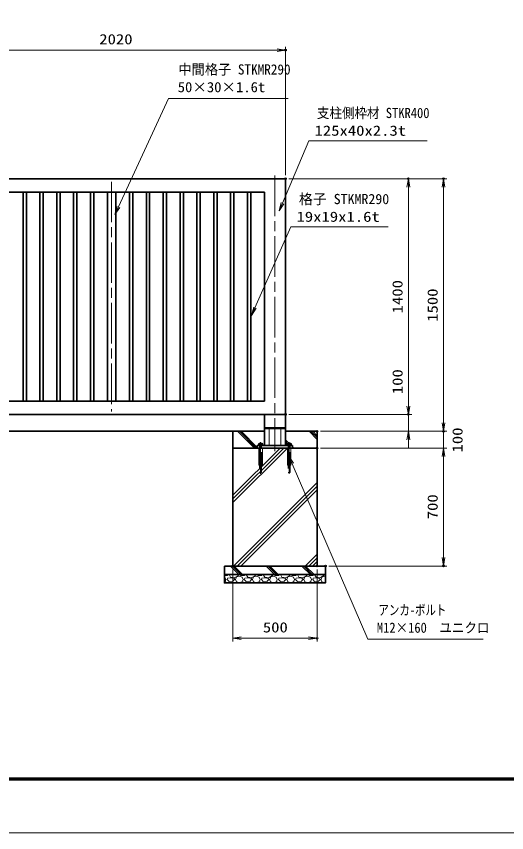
# Model space of a CAD drawing. Units: millimetres at full size. Extents: x -5940 to 5940, y -4200 to 4200.
# Drawn here: x -2560 to 353, y -4200 to 647 of the extents above; entities that cross this region are included whole.
import ezdxf
from ezdxf.enums import TextEntityAlignment as Align

# ---------------------------------------------------------------- set-up
doc = ezdxf.new("R2010")
doc.units = ezdxf.units.MM
doc.header["$LTSCALE"] = 20
doc.header["$PDMODE"] = 32
doc.header["$PDSIZE"] = 10
doc.linetypes.add('DASHED', pattern=[7.5, 6, -1.5])
doc.linetypes.add('USER1', pattern=[18, 12, -1.5, 3, -1.5])
for name, color, linetype, lineweight in [('0-0_D-TTL', 7, 'Continuous', 18), ('0-1_軸線', 200, 'USER1', 15), ('0-2_隠れ線', 140, 'DASHED', 18), ('0-3_外形線', 7, 'Continuous', 35), ('0-4_寸法線', 4, 'Continuous', 18), ('0-5_0', 7, 'Continuous', 18), ('0-8_細線', 2, 'Continuous', 35), ('1-0_ハッチング', 253, 'Continuous', 13)]:
    doc.layers.add(name, color=color, linetype=linetype, lineweight=lineweight)
doc.layers.add('0-6_Defpoints', color=7, linetype='Continuous')
doc.styles.add('ＭＳ ゴシック', font='')
doc.styles.get('ＭＳ ゴシック').set_extended_font_data('MS Gothic')

# ---------------------------------------------------------------- blocks, each defined once
blk = doc.blocks.new('_Open')
at = {"layer": '0-5_0'}
blk.add_line((-20, 3.333), (0, 0), dxfattribs=at)
blk.add_lwpolyline([(-20, -3.333), (0, 0), (-20, 0)], dxfattribs=at)
blk = doc.blocks.new('S31')
at = {"layer": '0-4_寸法線'}
for points in [[(-15301289.9, 54474656.8), (-15315319.7, 54474656.8), (-15318463.1, 54467258.1), (-15318854.1, 54466337.7)], [(-15318616.5, 54467323.2), (-15318854.1, 54466337.7), (-15318309.7, 54467192.9)]]:
    blk.add_lwpolyline(points, dxfattribs=at)
at = {"layer": '0-4_寸法線', "color": 254, "style": 'ＭＳ ゴシック'}
for s, width, p in [('支柱側枠材 STKR400', 0.9, (-15314374.7, 54476996.1)), ('125x40x2.3t', 1.2, (-15314662.7, 54474896.1))]:
    blk.add_text(s, height=1212, dxfattribs=dict(at, width=width)).set_placement(p, align=Align.BOTTOM_LEFT)
blk = doc.blocks.new('S32')
at = {"layer": '0-4_寸法線'}
for points in [[(-15305905.5, 54464435.5), (-15317458.5, 54464435.5), (-15321733.5, 54454836.8), (-15322140.3, 54453923.3)], [(-15321885.7, 54454904.6), (-15322140.3, 54453923.3), (-15321581.2, 54454769)]]:
    blk.add_lwpolyline(points, dxfattribs=at)
at = {"layer": '0-4_寸法線', "color": 254, "style": 'ＭＳ ゴシック'}
blk.add_text('格子 STKMR290', height=1212, dxfattribs=at).set_placement((-15316513.5, 54466774.8), align=Align.BOTTOM_LEFT)
at = {"layer": '0-4_寸法線', "color": 254, "style": 'ＭＳ ゴシック', "width": 1.2}
blk.add_text('19x19x1.6t', height=1212, dxfattribs=at).set_placement((-15316801.5, 54464674.8), align=Align.BOTTOM_LEFT)
blk = doc.blocks.new('PROFSP005ACXU6')
at = {"layer": '0-3_外形線'}
for p, q in [((12, 166), (12, 0)), ((199.9, 103.9), (12, 103.9)), ((12, -166), (12, 0)), ((216, 0), (216, 180)), ((199.9, -103.9), (12, -103.9))]:
    blk.add_line(p, q, dxfattribs=at)
for points in [[(108, 207.8), (12, 207.8), (12, 166), (0, 166), (0, 0)], [(108, -207.8), (12, -207.8), (12, -166), (0, -166), (0, 0)], [(216, 180), (199.9, 207.8), (108, 207.8)], [(216, 0), (216, -180), (199.9, -207.8), (108, -207.8)]]:
    blk.add_lwpolyline(points, dxfattribs=at)
for centre, radius, start, end in [((124, 155.9), 92, 325.61587, 34.38413), ((-127.9, 0), 343.9, 342.41211, 17.58789), ((124, -155.9), 92, 325.61587, 34.38413)]:
    blk.add_arc(centre, radius, start, end, dxfattribs=at)
blk = doc.blocks.new('A$C7A822601')
at = {"layer": '0-5_0', "rotation": 90}
blk.add_blockref('PROFSP005ACXU6', (0, 0), dxfattribs=at)
blk = doc.blocks.new('S44')
at = {"layer": '0-4_寸法線'}
for points in [[(-15294638.9, 54415477.1), (-15308321.3, 54415477.1), (-15317312.7, 54436310.1), (-15317708.9, 54437228.2)], [(-15317159.7, 54436376.1), (-15317708.9, 54437228.2), (-15317465.7, 54436244)]]:
    blk.add_lwpolyline(points, dxfattribs=at)
at = {"layer": '0-4_寸法線', "color": 254, "style": 'ＭＳ ゴシック'}
for s, width, p in [('アンカ-ボルト', 0.75, (-15307061.3, 54417973.9)), ('M12×160\u3000ユニクロ', 0.9, (-15307253.3, 54415873.9))]:
    blk.add_text(s, height=1212, dxfattribs=dict(at, width=width)).set_placement(p, align=Align.BOTTOM_LEFT)
blk = doc.blocks.new('S47')
at = {"layer": '0-4_寸法線'}
for points in [[(-15317805.2, 54479668.3), (-15332025.2, 54479668.3), (-15337950.5, 54466801.9), (-15338368.8, 54465893.6)], [(-15338101.9, 54466871.6), (-15338368.8, 54465893.6), (-15337799.1, 54466732.2)]]:
    blk.add_lwpolyline(points, dxfattribs=at)
at = {"layer": '0-4_寸法線', "color": 254, "style": 'ＭＳ ゴシック'}
for s, width, p in [('中間格子 STKMR290', 0.95, (-15330832.4, 54482165.2)), ('50×30×1.6t', 1.05, (-15330909.2, 54480065.2))]:
    blk.add_text(s, height=1212, dxfattribs=dict(at, width=width)).set_placement(p, align=Align.BOTTOM_LEFT)

msp = doc.modelspace()

# ---------------------------------------------------------------- linework, layer by layer
at = {"layer": '0-0_D-TTL'}
for points in [[(-5940, -4200), (5940, -4200), (5940, 4200), (-5940, 4200)], [(-5558.14, 3889.71), (5558.14, 3889.71), (5558.14, -3888.86), (-5558.14, -3888.86)], [(-5554.61, 3886.18), (5554.61, 3886.18), (5554.61, -3885.32), (-5554.61, -3885.32)], [(-5551.07, 3882.64), (5551.07, 3882.64), (5551.07, -3881.79), (-5551.07, -3881.79)], [(-5547.54, 3879.11), (5547.54, 3879.11), (5547.54, -3878.25), (-5547.54, -3878.25)], [(-5544, 3875.57), (5544, 3875.57), (5544, -3874.71), (-5544, -3874.71)]]:
    msp.add_lwpolyline(points, close=True, dxfattribs=at)
at = {"layer": '0-1_軸線'}
for p, q in [((-1993.52, -335.03), (-1993.52, -1699.03)), ((-1023.52, -298.98), (-1023.52, -1935.54)), ((-1108.52, -1881.69), (-1108.52, -2069.57)), ((-938.52, -1881.69), (-938.52, -2069.57))]:
    msp.add_line(p, q, dxfattribs=at)
at = {"layer": '0-2_隠れ線'}
for p, q in [((-1058.52, -1901.03), (-1058.52, -1801.03)), ((-988.52, -1901.03), (-988.52, -1801.03)), ((-1114.52, -1901.03), (-1114.52, -1917.03)), ((-1114.52, -1917.03), (-1114.52, -2061.03)), ((-1102.52, -1901.03), (-1102.52, -1917.03)), ((-1102.52, -2061.03), (-1102.52, -1917.03)), ((-948.52, -1917.03), (-948.52, -2017.03)), ((-944.52, -1901.03), (-944.52, -1917.03)), ((-932.52, -1901.03), (-932.52, -1917.03)), ((-932.52, -2061.03), (-932.52, -1917.03)), ((-928.52, -2017.03), (-928.52, -1917.03)), ((-948.52, -2017.03), (-928.52, -2017.03)), ((-1114.52, -2061.03), (-1102.52, -2061.03))]:
    msp.add_line(p, q, dxfattribs=at)
for points in [[(-1118.52, -1917.03), (-1118.52, -2017.03), (-1098.52, -2017.03), (-1098.52, -1917.03)], [(-944.52, -1917.03), (-944.52, -2061.03), (-932.52, -2061.03)]]:
    msp.add_lwpolyline(points, dxfattribs=at)
at = {"layer": '0-3_外形線'}
for p, q in [((-2981.02, -317.03), (-961.02, -317.03)), ((-961.02, -317.03), (-961.02, -1717.03)), ((-2901.02, -397.03), (-1086.02, -397.03)), ((-1086.02, -397.03), (-1086.02, -1637.03)), ((-1086.02, -1637.03), (-2901.02, -1637.03)), ((-961.02, -1717.03), (-2981.02, -1717.03)), ((-1086.02, -1717.03), (-1086.02, -1901.03)), ((-961.02, -1717.03), (-961.02, -1901.03)), ((-2773.52, -1817.03), (-1273.52, -1817.03)), ((-961.02, -1796.03), (-1086.02, -1796.03)), ((-1086.02, -1801.03), (-961.02, -1801.03)), ((-1058.52, -1796.03), (-1058.52, -1801.03)), ((-988.52, -1796.03), (-988.52, -1801.03)), ((-918.52, -1901.03), (-1128.52, -1901.03)), ((-1128.52, -1901.03), (-1128.52, -1917.03)), ((-1128.52, -1917.03), (-918.52, -1917.03)), ((-918.52, -1901.03), (-918.52, -1917.03))]:
    msp.add_line(p, q, dxfattribs=at)
for points in [[(-2519.27, -1637.03), (-2500.27, -1637.03), (-2500.27, -397.03), (-2519.27, -397.03)], [(-2419.27, -1637.03), (-2400.27, -1637.03), (-2400.27, -397.03), (-2419.27, -397.03)], [(-2319.27, -1637.03), (-2300.27, -1637.03), (-2300.27, -397.03), (-2319.27, -397.03)], [(-2219.27, -1637.03), (-2200.27, -1637.03), (-2200.27, -397.03), (-2219.27, -397.03)], [(-2119.27, -1637.03), (-2100.27, -1637.03), (-2100.27, -397.03), (-2119.27, -397.03)], [(-2018.52, -1637.03), (-1968.52, -1637.03), (-1968.52, -397.03), (-2018.52, -397.03)], [(-1867.77, -1637.03), (-1886.77, -1637.03), (-1886.77, -397.03), (-1867.77, -397.03)], [(-1767.77, -1637.03), (-1786.77, -1637.03), (-1786.77, -397.03), (-1767.77, -397.03)], [(-1667.77, -1637.03), (-1686.77, -1637.03), (-1686.77, -397.03), (-1667.77, -397.03)], [(-1567.77, -1637.03), (-1586.77, -1637.03), (-1586.77, -397.03), (-1567.77, -397.03)], [(-1467.77, -1637.03), (-1486.77, -1637.03), (-1486.77, -397.03), (-1467.77, -397.03)], [(-1367.77, -1637.03), (-1386.77, -1637.03), (-1386.77, -397.03), (-1367.77, -397.03)], [(-1267.77, -1637.03), (-1286.77, -1637.03), (-1286.77, -397.03), (-1267.77, -397.03)], [(-1167.77, -1637.03), (-1186.77, -1637.03), (-1186.77, -397.03), (-1167.77, -397.03)], [(-1273.52, -1917.03), (-773.52, -1917.03), (-773.52, -2617.03), (-1273.52, -2617.03)], [(-1323.52, -2617.03), (-723.52, -2617.03), (-723.52, -2667.03), (-1323.52, -2667.03)], [(-723.52, -2667.03), (-1323.52, -2667.03), (-1323.52, -2717.03), (-723.52, -2717.03)]]:
    msp.add_lwpolyline(points, close=True, dxfattribs=at)
msp.add_lwpolyline([(-961.02, -1817.03), (-773.52, -1817.03), (-773.52, -1917.03), (-1273.52, -1917.03), (-1273.52, -1817.03), (-1086.02, -1817.03)], dxfattribs=at)
at = {"layer": '0-4_寸法線'}
for p, q in [((-2981.02, 446.33), (-961.02, 446.33)), ((-961.02, -297.03), (-961.02, 466.33)), ((-941.02, -317.03), (-211.17, -317.03)), ((-941.02, -317.03), (-2.43, -317.03)), ((-231.17, -1717.03), (-231.17, -317.03)), ((-22.43, -1817.03), (-22.43, -317.03)), ((-231.17, -1667.03), (-231.17, -1617.03)), ((-941.02, -1717.03), (-211.17, -1717.03)), ((-941.02, -1717.03), (-211.17, -1717.03)), ((-231.17, -1817.03), (-231.17, -1717.03)), ((-22.43, -1767.03), (-22.43, -1717.03)), ((-753.52, -1817.03), (-211.17, -1817.03)), ((-753.52, -1817.03), (-2.43, -1817.03)), ((-753.52, -1817.03), (-2.43, -1817.03)), ((-22.43, -1917.03), (-22.43, -1817.03)), ((-231.17, -1867.03), (-231.17, -1917.03)), ((-753.52, -1917.03), (-2.43, -1917.03)), ((-753.52, -1917.03), (-2.43, -1917.03)), ((-22.43, -1917.03), (-22.43, -2617.03)), ((-22.43, -1967.03), (-22.43, -2017.03)), ((-703.52, -2617.03), (-2.43, -2617.03)), ((-1273.52, -2637.03), (-1273.52, -3065.63)), ((-773.52, -2637.03), (-773.52, -3065.63)), ((-1273.52, -3045.63), (-773.52, -3045.63))]:
    msp.add_line(p, q, dxfattribs=at)
at = {"layer": '0-6_Defpoints'}
for p in [(-961.02, 446.33), (-961.02, -317.03), (-961.02, -317.03), (-231.17, -317.03), (-22.43, -317.03), (-961.02, -1717.03), (-231.17, -1717.03), (-773.52, -1817.03), (-22.43, -1817.03), (-773.52, -1917.03), (-1273.52, -2617.03), (-773.52, -2617.03), (-723.52, -2617.03), (-22.43, -2617.03), (-773.52, -3045.63)]:
    msp.add_point(p, dxfattribs=at)
at = {"layer": '1-0_ハッチング'}
for p, q in [((-1145.39, -1917.03), (-1245.39, -1817.03)), ((-1134.52, -1917.03), (-1234.52, -1817.03)), ((-1128.52, -1912.15), (-1223.64, -1817.03)), ((-773.52, -1864.63), (-821.13, -1817.03)), ((-773.52, -1853.76), (-810.25, -1817.03)), ((-773.52, -1842.88), (-799.38, -1817.03)), ((-938.31, -1890.23), (-961.02, -1867.51)), ((-948.58, -1890.84), (-961.02, -1878.39)), ((-949.26, -1901.03), (-961.02, -1889.26)), ((-1273.52, -2197.01), (-993.55, -1917.03)), ((-1273.52, -2218.76), (-971.8, -1917.03)), ((-1273.52, -2240.51), (-950.05, -1917.03)), ((-927.51, -1901.03), (-928.13, -1900.41)), ((-911.51, -1917.03), (-918.52, -1910.01)), ((-1269.28, -2617.03), (-773.52, -2121.27)), ((-1247.53, -2617.03), (-773.52, -2143.02)), ((-1225.78, -2617.03), (-773.52, -2164.77)), ((-845.02, -2617.03), (-773.52, -2545.54)), ((-823.27, -2617.03), (-773.52, -2567.29)), ((-1237.45, -2667.03), (-1287.45, -2617.03)), ((-1226.58, -2667.03), (-1276.58, -2617.03)), ((-1215.7, -2667.03), (-1265.7, -2617.03)), ((-1025.32, -2667.03), (-1075.32, -2617.03)), ((-1014.44, -2667.03), (-1064.44, -2617.03)), ((-1003.57, -2667.03), (-1053.57, -2617.03)), ((-813.19, -2667.03), (-863.19, -2617.03)), ((-802.31, -2667.03), (-852.31, -2617.03)), ((-791.44, -2667.03), (-841.44, -2617.03)), ((-801.52, -2617.03), (-773.52, -2589.04)), ((-1323.52, -2673.03), (-1307.51, -2673.79)), ((-1323.52, -2681.88), (-1320.72, -2682.94)), ((-1323.52, -2711.49), (-1319.7, -2710.37)), ((-1320.72, -2682.94), (-1314.62, -2696.14)), ((-1319.7, -2710.37), (-1314.62, -2696.14)), ((-1312.59, -2712.4), (-1317.66, -2717.03)), ((-1288.2, -2714.43), (-1312.59, -2712.4)), ((-1307.51, -2673.79), (-1298.76, -2667.03)), ((-1307.51, -2696.14), (-1304.46, -2688.02)), ((-1296.33, -2708.34), (-1307.51, -2696.14)), ((-1285.16, -2685.98), (-1304.46, -2688.02)), ((-1272.96, -2706.3), (-1296.33, -2708.34)), ((-1294.3, -2670.74), (-1290.96, -2667.03)), ((-1287.19, -2682.94), (-1294.3, -2670.74)), ((-1261.79, -2684.97), (-1287.19, -2682.94)), ((-1264.84, -2691.06), (-1285.16, -2685.98)), ((-1270.93, -2712.4), (-1278.04, -2715.45)), ((-1263.82, -2696.14), (-1272.96, -2706.3)), ((-1258.74, -2716.46), (-1270.93, -2712.4)), ((-1263.82, -2696.14), (-1264.84, -2691.06)), ((-1240.45, -2673.79), (-1261.79, -2684.97)), ((-1258.74, -2696.14), (-1252.64, -2710.37)), ((-1257.72, -2696.14), (-1251.63, -2681.92)), ((-1252.64, -2710.37), (-1235.37, -2715.45)), ((-1251.63, -2681.92), (-1235.37, -2676.84)), ((-1238.52, -2667.03), (-1240.45, -2673.79)), ((-1235.37, -2676.84), (-1219.12, -2682.94)), ((-1235.37, -2715.45), (-1218.1, -2710.37)), ((-1229.66, -2667.03), (-1227.24, -2672.78)), ((-1227.24, -2672.78), (-1205.91, -2673.79)), ((-1219.12, -2682.94), (-1213.02, -2696.14)), ((-1218.1, -2710.37), (-1213.02, -2696.14)), ((-1210.99, -2712.4), (-1216.06, -2717.03)), ((-1186.6, -2714.43), (-1210.99, -2712.4)), ((-1205.91, -2673.79), (-1197.16, -2667.03)), ((-1205.91, -2696.14), (-1202.86, -2688.02)), ((-1194.73, -2708.34), (-1205.91, -2696.14)), ((-1183.56, -2685.98), (-1202.86, -2688.02)), ((-1171.36, -2706.3), (-1194.73, -2708.34)), ((-1192.7, -2670.74), (-1189.36, -2667.03)), ((-1185.59, -2682.94), (-1192.7, -2670.74)), ((-1160.19, -2684.97), (-1185.59, -2682.94)), ((-1163.24, -2691.06), (-1183.56, -2685.98)), ((-1169.33, -2712.4), (-1176.44, -2715.45)), ((-1162.22, -2696.14), (-1171.36, -2706.3)), ((-1157.14, -2716.46), (-1169.33, -2712.4)), ((-1162.22, -2696.14), (-1163.24, -2691.06)), ((-1138.85, -2673.79), (-1160.19, -2684.97)), ((-1157.14, -2696.14), (-1151.04, -2710.37)), ((-1156.12, -2696.14), (-1150.03, -2681.92)), ((-1151.04, -2710.37), (-1133.77, -2715.45)), ((-1150.03, -2681.92), (-1133.77, -2676.84)), ((-1136.92, -2667.03), (-1138.85, -2673.79)), ((-1133.77, -2676.84), (-1117.52, -2682.94)), ((-1133.77, -2715.45), (-1116.5, -2710.37)), ((-1128.06, -2667.03), (-1125.64, -2672.78)), ((-1125.64, -2672.78), (-1104.31, -2673.79)), ((-1117.52, -2682.94), (-1111.42, -2696.14)), ((-1116.5, -2710.37), (-1111.42, -2696.14)), ((-1109.39, -2712.4), (-1114.46, -2717.03)), ((-1085, -2714.43), (-1109.39, -2712.4)), ((-1104.31, -2673.79), (-1095.56, -2667.03)), ((-1104.31, -2696.14), (-1101.26, -2688.02)), ((-1093.13, -2708.34), (-1104.31, -2696.14)), ((-1081.96, -2685.98), (-1101.26, -2688.02)), ((-1069.76, -2706.3), (-1093.13, -2708.34)), ((-1091.1, -2670.74), (-1087.76, -2667.03)), ((-1083.99, -2682.94), (-1091.1, -2670.74)), ((-1058.59, -2684.97), (-1083.99, -2682.94)), ((-1061.64, -2691.06), (-1081.96, -2685.98)), ((-1067.73, -2712.4), (-1074.84, -2715.45)), ((-1060.62, -2696.14), (-1069.76, -2706.3)), ((-1055.54, -2716.46), (-1067.73, -2712.4)), ((-1060.62, -2696.14), (-1061.64, -2691.06)), ((-1037.25, -2673.79), (-1058.59, -2684.97)), ((-1055.54, -2696.14), (-1049.44, -2710.37)), ((-1054.52, -2696.14), (-1048.43, -2681.92)), ((-1049.44, -2710.37), (-1032.17, -2715.45)), ((-1048.43, -2681.92), (-1032.17, -2676.84)), ((-1035.32, -2667.03), (-1037.25, -2673.79)), ((-1032.17, -2676.84), (-1015.92, -2682.94)), ((-1032.17, -2715.45), (-1014.9, -2710.37)), ((-1026.46, -2667.03), (-1024.04, -2672.78)), ((-1024.04, -2672.78), (-1002.71, -2673.79)), ((-1015.92, -2682.94), (-1009.82, -2696.14)), ((-1014.9, -2710.37), (-1009.82, -2696.14)), ((-1007.79, -2712.4), (-1012.86, -2717.03)), ((-983.4, -2714.43), (-1007.79, -2712.4)), ((-1002.71, -2673.79), (-993.96, -2667.03)), ((-1002.71, -2696.14), (-999.66, -2688.02)), ((-991.53, -2708.34), (-1002.71, -2696.14)), ((-980.36, -2685.98), (-999.66, -2688.02)), ((-968.16, -2706.3), (-991.53, -2708.34)), ((-989.5, -2670.74), (-986.16, -2667.03)), ((-982.39, -2682.94), (-989.5, -2670.74)), ((-956.99, -2684.97), (-982.39, -2682.94)), ((-960.04, -2691.06), (-980.36, -2685.98)), ((-966.13, -2712.4), (-973.24, -2715.45)), ((-959.02, -2696.14), (-968.16, -2706.3)), ((-953.94, -2716.46), (-966.13, -2712.4)), ((-959.02, -2696.14), (-960.04, -2691.06)), ((-935.65, -2673.79), (-956.99, -2684.97)), ((-953.94, -2696.14), (-947.84, -2710.37)), ((-952.92, -2696.14), (-946.83, -2681.92)), ((-947.84, -2710.37), (-930.57, -2715.45)), ((-946.83, -2681.92), (-930.57, -2676.84)), ((-933.72, -2667.03), (-935.65, -2673.79)), ((-930.57, -2676.84), (-914.32, -2682.94)), ((-930.57, -2715.45), (-913.3, -2710.37)), ((-924.86, -2667.03), (-922.44, -2672.78)), ((-922.44, -2672.78), (-901.11, -2673.79)), ((-914.32, -2682.94), (-908.22, -2696.14)), ((-913.3, -2710.37), (-908.22, -2696.14)), ((-906.19, -2712.4), (-911.26, -2717.03)), ((-881.8, -2714.43), (-906.19, -2712.4)), ((-901.11, -2673.79), (-892.36, -2667.03)), ((-901.11, -2696.14), (-898.06, -2688.02)), ((-889.93, -2708.34), (-901.11, -2696.14)), ((-878.76, -2685.98), (-898.06, -2688.02)), ((-866.56, -2706.3), (-889.93, -2708.34)), ((-887.9, -2670.74), (-884.56, -2667.03)), ((-880.79, -2682.94), (-887.9, -2670.74)), ((-855.39, -2684.97), (-880.79, -2682.94)), ((-858.44, -2691.06), (-878.76, -2685.98)), ((-864.53, -2712.4), (-871.64, -2715.45)), ((-857.42, -2696.14), (-866.56, -2706.3)), ((-852.34, -2716.46), (-864.53, -2712.4)), ((-857.42, -2696.14), (-858.44, -2691.06)), ((-834.05, -2673.79), (-855.39, -2684.97)), ((-852.34, -2696.14), (-846.24, -2710.37)), ((-851.32, -2696.14), (-845.23, -2681.92)), ((-846.24, -2710.37), (-828.97, -2715.45)), ((-845.23, -2681.92), (-828.97, -2676.84)), ((-832.12, -2667.03), (-834.05, -2673.79)), ((-828.97, -2676.84), (-812.72, -2682.94)), ((-828.97, -2715.45), (-811.7, -2710.37)), ((-823.26, -2667.03), (-820.84, -2672.78)), ((-820.84, -2672.78), (-799.51, -2673.79)), ((-812.72, -2682.94), (-806.62, -2696.14)), ((-811.7, -2710.37), (-806.62, -2696.14)), ((-804.59, -2712.4), (-809.66, -2717.03)), ((-780.2, -2714.43), (-804.59, -2712.4)), ((-799.51, -2673.79), (-790.76, -2667.03)), ((-799.51, -2696.14), (-796.46, -2688.02)), ((-788.33, -2708.34), (-799.51, -2696.14)), ((-777.16, -2685.98), (-796.46, -2688.02)), ((-764.96, -2706.3), (-788.33, -2708.34)), ((-786.3, -2670.74), (-782.96, -2667.03)), ((-779.19, -2682.94), (-786.3, -2670.74)), ((-753.79, -2684.97), (-779.19, -2682.94)), ((-756.84, -2691.06), (-777.16, -2685.98)), ((-762.93, -2712.4), (-770.04, -2715.45)), ((-755.82, -2696.14), (-764.96, -2706.3)), ((-750.74, -2716.46), (-762.93, -2712.4)), ((-755.82, -2696.14), (-756.84, -2691.06)), ((-732.45, -2673.79), (-753.79, -2684.97)), ((-750.74, -2696.14), (-744.64, -2710.37)), ((-749.72, -2696.14), (-743.63, -2681.92)), ((-744.64, -2710.37), (-727.37, -2715.45)), ((-743.63, -2681.92), (-727.37, -2676.84)), ((-730.52, -2667.03), (-732.45, -2673.79)), ((-727.37, -2676.84), (-723.52, -2678.28)), ((-727.37, -2715.45), (-723.52, -2714.32)), ((-1286.62, -2717.03), (-1288.2, -2714.43)), ((-1278.04, -2715.45), (-1277.41, -2717.03)), ((-1259.68, -2717.03), (-1258.74, -2716.46)), ((-1185.02, -2717.03), (-1186.6, -2714.43)), ((-1176.44, -2715.45), (-1175.81, -2717.03)), ((-1158.08, -2717.03), (-1157.14, -2716.46)), ((-1083.42, -2717.03), (-1085, -2714.43)), ((-1074.84, -2715.45), (-1074.21, -2717.03)), ((-1056.48, -2717.03), (-1055.54, -2716.46)), ((-981.82, -2717.03), (-983.4, -2714.43)), ((-973.24, -2715.45), (-972.61, -2717.03)), ((-954.88, -2717.03), (-953.94, -2716.46)), ((-880.22, -2717.03), (-881.8, -2714.43)), ((-871.64, -2715.45), (-871.01, -2717.03)), ((-853.28, -2717.03), (-852.34, -2716.46)), ((-778.62, -2717.03), (-780.2, -2714.43)), ((-770.04, -2715.45), (-769.41, -2717.03)), ((-751.68, -2717.03), (-750.74, -2716.46))]:
    msp.add_line(p, q, dxfattribs=at)

# ---------------------------------------------------------------- block references
at = {"layer": '0-4_寸法線'}
for name, p, xscale, yscale in [('_Open', (-961.02, 446.33), 2.5, 2.5), ('S47', (764944.5, -2723824.98), 0.05, 0.05), ('S31', (764944.5, -2723824.98), 0.05, 0.05), ('S32', (764944.5, -2723824.98), 0.05, 0.05), ('S44', (764944.5, -2723824.98), 0.05, 0.05), ('_Open', (-773.52, -3045.63), 2.5, 2.5)]:
    msp.add_blockref(name, p, dxfattribs=dict(at, xscale=xscale, yscale=yscale))
at = {"layer": '0-4_寸法線', "xscale": 2.5, "yscale": 2.5}
for p, rotation in [((-231.17, -317.03), 90), ((-22.43, -317.03), 90), ((-231.17, -1717.03), 270), ((-231.17, -1717.03), 270), ((-22.43, -1817.03), 270), ((-22.43, -1817.03), 270), ((-231.17, -1817.03), 90), ((-22.43, -1917.03), 90), ((-22.43, -1917.03), 90), ((-22.43, -2617.03), 270), ((-1273.52, -3045.63), 180)]:
    msp.add_blockref('_Open', p, dxfattribs=dict(at, rotation=rotation))
at = {"layer": '0-8_細線', "xscale": 0.05, "yscale": 0.05}
for p in [(-1108.52, -1901.03), (-938.52, -1901.03)]:
    msp.add_blockref('A$C7A822601', p, dxfattribs=at)

# ---------------------------------------------------------------- texts
at = {"layer": '0-4_寸法線', "color": 254, "style": 'ＭＳ ゴシック', "width": 1.2}
for s, p in [('2020', (-2067.02, 462.68)), ('500', (-1095.52, -3029.29))]:
    msp.add_text(s, height=60.56, dxfattribs=at).set_placement(p, align=Align.BOTTOM_LEFT)
for s, p in [('1400', (-247.51, -1116.63)), ('1500', (-38.78, -1166.63)), ('100', (-247.51, -1596.43)), ('100', (108.75, -1942.63)), ('700', (-38.78, -2339.03))]:
    msp.add_text(s, height=60.56, rotation=90, dxfattribs=at).set_placement(p, align=Align.BOTTOM_LEFT)

doc.saveas('drawing.dxf')
